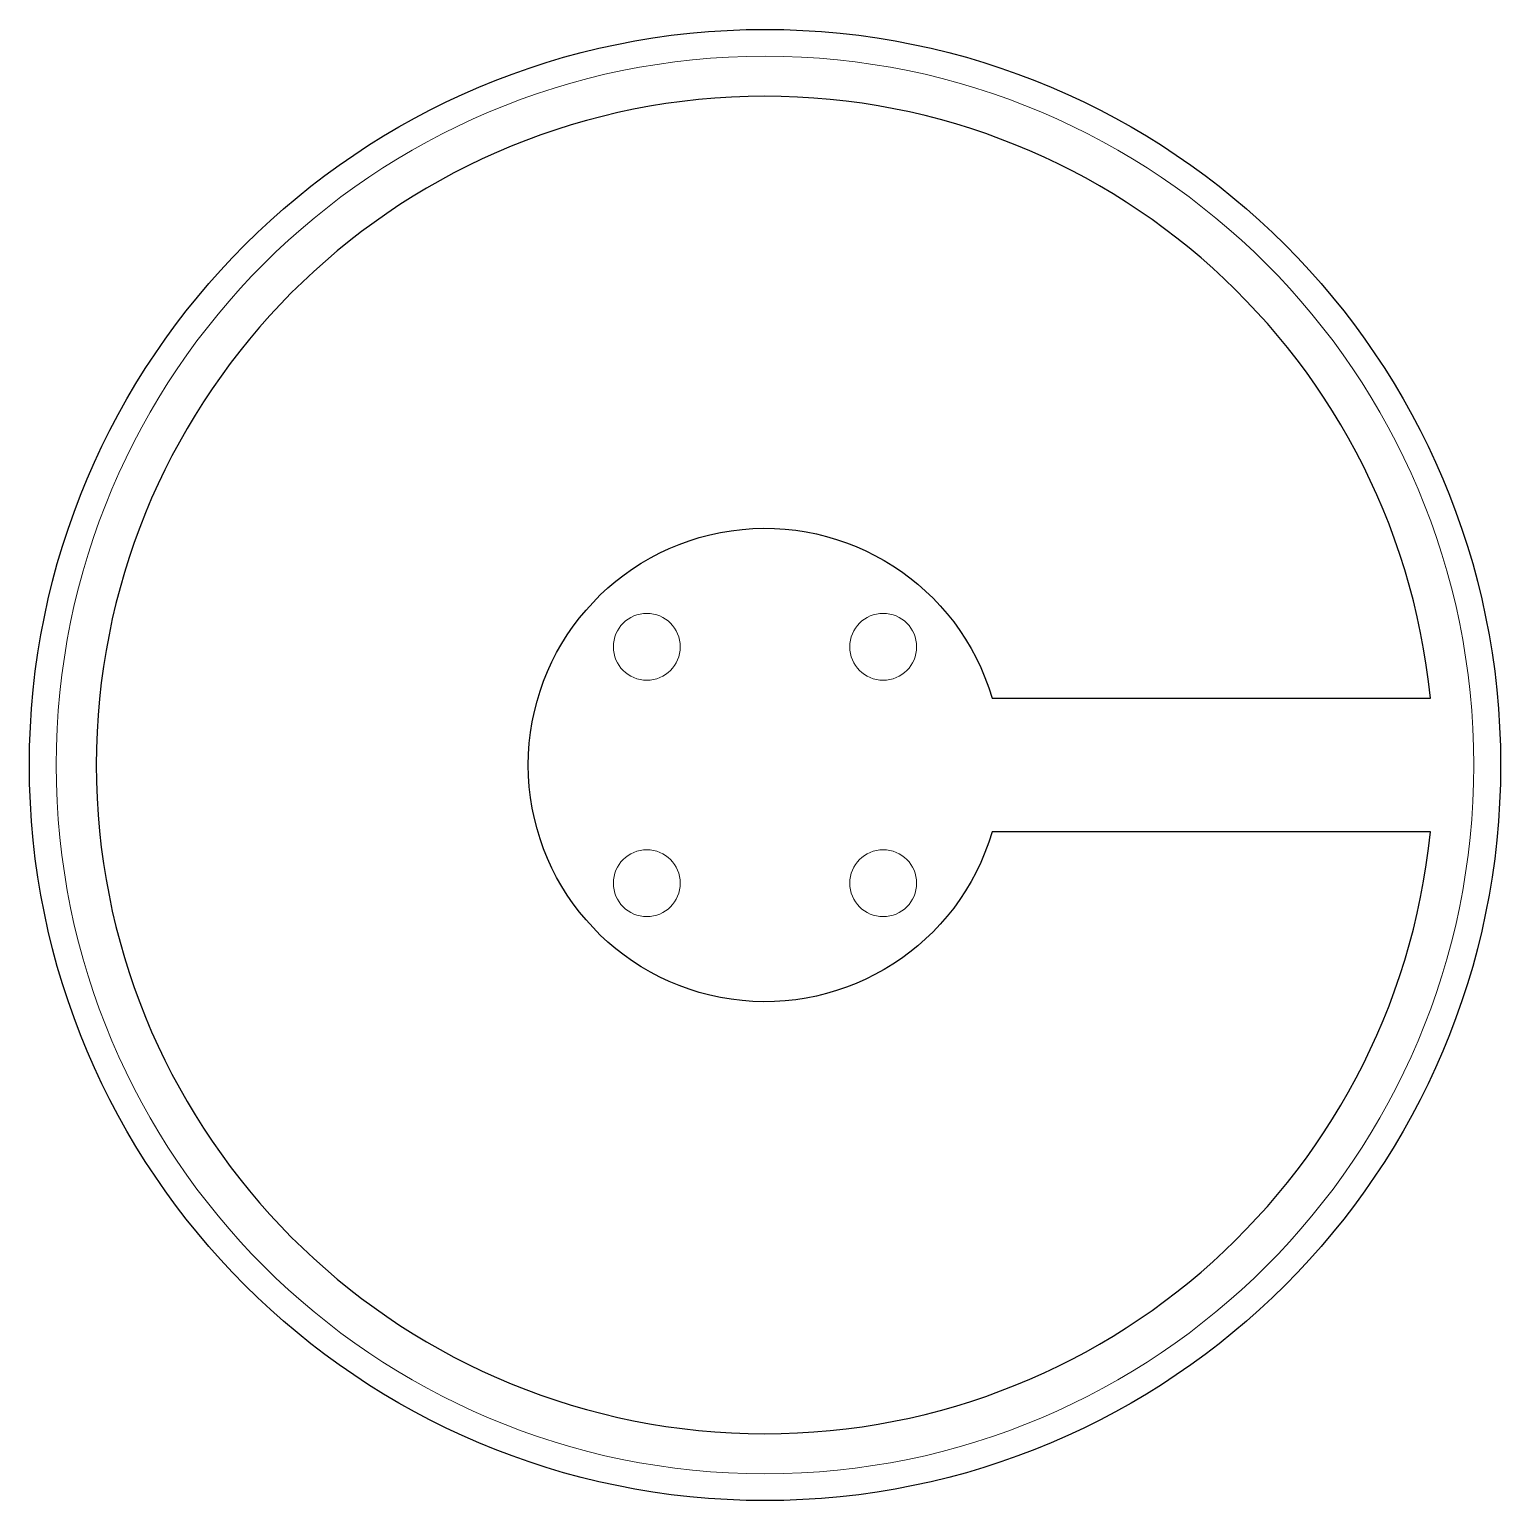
# Model space of a CAD drawing. Header units: millimetres. Extents: x -27.5 to 27.5, y -27.5 to 27.5.
import ezdxf

# ---------------------------------------------------------------- set-up
doc = ezdxf.new("R2010")
doc.units = ezdxf.units.MM
doc.layers.get('0').update_dxf_attribs({"lineweight": 0})
doc.layers.add('grav2.5mm', color=3, linetype='Continuous')
doc.layers.add('holes', color=1, linetype='Continuous', lineweight=0)

msp = doc.modelspace()

# ---------------------------------------------------------------- linework, layer by layer
msp.add_circle((0, 0), 26.5)
at = {"layer": 'grav2.5mm', "flags": 128}
msp.add_lwpolyline([(24.875, -2.5), (8.49, -2.5, -6.935821), (8.49, 2.5), (24.875, 2.5, 19.949874), (24.875, -2.5)], format="xyb", dxfattribs=at)
at = {"layer": 'grav2.5mm'}
msp.add_circle((0, 0), 27.5, dxfattribs=at)
at = {"layer": 'holes'}
for centre in [(-4.419, 4.419), (4.419, 4.419), (-4.419, -4.419), (4.419, -4.419)]:
    msp.add_circle(centre, 1.25, dxfattribs=at)

doc.saveas('drawing.dxf')
